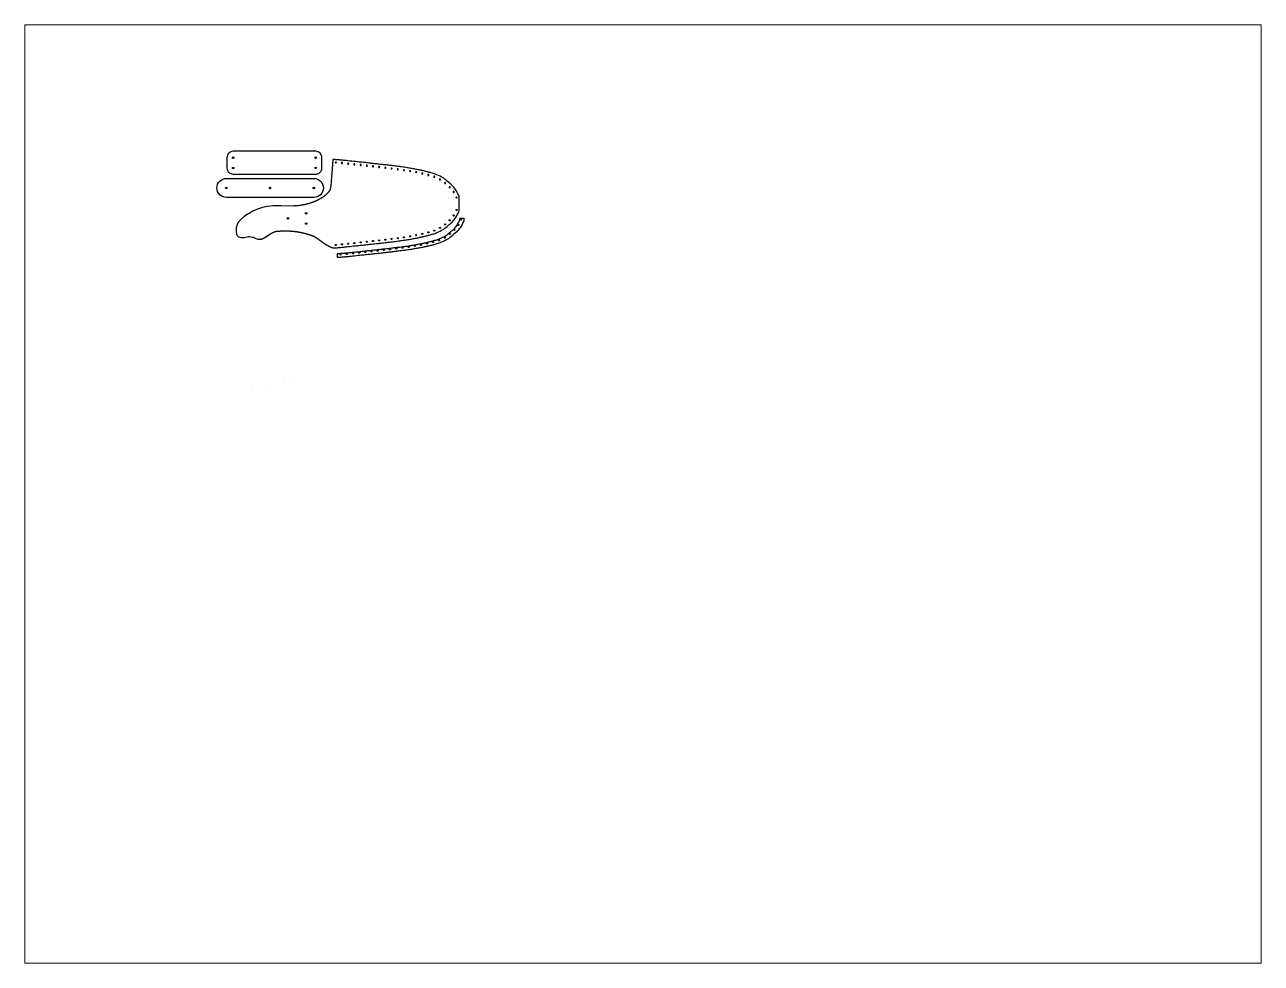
# Paper-space layout 'Лист1' of a CAD drawing. Header units: millimetres. Extents: x 26 to 231, y 20 to 176.
# The model-space entities are those that its viewports show. They can reach past a viewport. Long polylines and large blocks are cut down to what shows.
import ezdxf

# ---------------------------------------------------------------- set-up
doc = ezdxf.new("R2010")
doc.units = ezdxf.units.MM

# ---------------------------------------------------------------- blocks, each defined once
blk = doc.blocks.new('*U53')
at = {"color": 7, "true_color": 0xffffff}
blk.add_circle((0.2, 0), 0.75, dxfattribs=at)
blk = doc.blocks.new('*U54')
at = {"color": 0, "linetype": 'ByBlock', "lineweight": -2, "transparency": 16777216}
for p, rotation in [((3103.5, 1094.9), 66.02372229441319), ((3088.4, 1076), 40.25586915969259), ((3094.5, 1081.4), 42.6144092851621), ((3099.7, 1087.7), 58.3712167227024), ((3009.8, 1056), 6.510651446815292), ((3018, 1056.9), 6.834395522230122), ((3026.1, 1058), 7.264994385667197), ((3034.2, 1059.1), 8.653251262678898), ((3042.3, 1060.4), 9.695056436354331), ((3050.4, 1061.9), 11.12134844619146), ((3058.4, 1063.6), 13.28797674184608), ((3066.3, 1065.6), 15.12602669118849), ((3074.2, 1067.9), 20.48334177613979), ((3081.6, 1071.4), 27.88547071135803), ((2944.6, 1049.1), 3.791973826345949), ((2952.8, 1049.8), 5.845894925021966), ((2961, 1050.7), 5.990539837267176), ((2969.1, 1051.5), 6.012483020559229), ((2977.3, 1052.4), 5.963881569841319), ((2985.4, 1053.3), 6.397579617865098), ((2993.5, 1054.2), 6.280609022118468), ((3001.7, 1055.1), 6.406058718086825)]:
    blk.add_blockref('*U53', p, dxfattribs=dict(at, rotation=rotation))
blk = doc.blocks.new('*U58')
at = {"color": 7, "true_color": 0xffffff}
blk.add_circle((0.2, 0), 0.75, dxfattribs=at)
blk = doc.blocks.new('*U59')
at = {"color": 0, "linetype": 'ByBlock', "lineweight": -2, "transparency": 16777216}
for p, rotation in [((3103.5, 1094.9), 66.02372229441319), ((3088.4, 1076), 40.25586915969259), ((3094.5, 1081.4), 42.6144092851621), ((3099.7, 1087.7), 58.3712167227024), ((3009.8, 1056), 6.510651446815292), ((3018, 1056.9), 6.834395522230122), ((3026.1, 1058), 7.264994385667197), ((3034.2, 1059.1), 8.653251262678898), ((3042.3, 1060.4), 9.695056436354331), ((3050.4, 1061.9), 11.12134844619146), ((3058.4, 1063.6), 13.28797674184608), ((3066.3, 1065.6), 15.12602669118849), ((3074.2, 1067.9), 20.48334177613979), ((3081.6, 1071.4), 27.88547071135803), ((2944.6, 1049.1), 3.791973826345949), ((2952.8, 1049.8), 5.845894925021966), ((2961, 1050.7), 5.990539837267176), ((2969.1, 1051.5), 6.012483020559229), ((2977.3, 1052.4), 5.963881569841319), ((2985.4, 1053.3), 6.397579617865098), ((2993.5, 1054.2), 6.280609022118468), ((3001.7, 1055.1), 6.406058718086825)]:
    blk.add_blockref('*U58', p, dxfattribs=dict(at, rotation=rotation))
blk = doc.blocks.new('*U60')
at = {"color": 7, "true_color": 0xffffff}
blk.add_circle((0.2, 0), 0.75, dxfattribs=at)
blk = doc.blocks.new('*U61')
at = {"color": 0, "linetype": 'ByBlock', "lineweight": -2, "transparency": 16777216}
for p, rotation in [((3103.5, 1094.9), 66.02372229441319), ((3088.4, 1076), 40.25586915969259), ((3094.5, 1081.4), 42.6144092851621), ((3099.7, 1087.7), 58.3712167227024), ((3009.8, 1056), 6.510651446815292), ((3018, 1056.9), 6.834395522230122), ((3026.1, 1058), 7.264994385667197), ((3034.2, 1059.1), 8.653251262678898), ((3042.3, 1060.4), 9.695056436354331), ((3050.4, 1061.9), 11.12134844619146), ((3058.4, 1063.6), 13.28797674184608), ((3066.3, 1065.6), 15.12602669118849), ((3074.2, 1067.9), 20.48334177613979), ((3081.6, 1071.4), 27.88547071135803), ((2944.6, 1049.1), 3.791973826345949), ((2952.8, 1049.8), 5.845894925021966), ((2961, 1050.7), 5.990539837267176), ((2969.1, 1051.5), 6.012483020559229), ((2977.3, 1052.4), 5.963881569841319), ((2985.4, 1053.3), 6.397579617865098), ((2993.5, 1054.2), 6.280609022118468), ((3001.7, 1055.1), 6.406058718086825)]:
    blk.add_blockref('*U60', p, dxfattribs=dict(at, rotation=rotation))

msp = doc.modelspace()

# ---------------------------------------------------------------- linework, layer by layer
for points in [[(738.6, 2127.5), (847.1, 2127.5, 0.414214), (855.4, 2135.7), (855.4, 2149.2, 0.414214), (847.1, 2157.5), (738.6, 2157.5, 0.414214), (730.4, 2149.2), (730.4, 2135.7, 0.414214)], [(729.7, 2096.8, -1), (729.7, 2121.8), (844.7, 2121.8, -1), (844.7, 2096.8)], [(875.8, 2017.9), (875.7, 2023.2, 0.004864), (878.7, 2023.2, 0.010778), (879.9, 2023.3, 0.000263), (885.3, 2023.8, 0.004487), (885.5, 2023.8, 0.000321), (891, 2024.4, 0.000422), (895.2, 2024.8, 0.000116), (905, 2025.8, -0.000173), (911.6, 2026.5, -0.0005), (915.4, 2026.9, 0.00071), (918.1, 2027.2, 0.003144), (922, 2027.6, -0.002014), (928.2, 2028.3, -0.000395), (932.2, 2028.8, 0.000716), (934.4, 2029, 0.000211), (936.2, 2029.2, 0.000086), (940.5, 2029.7, 0.000344), (942.3, 2029.9, 0.000092), (948.9, 2030.7, 0.00187), (954.1, 2031.3, 0.001413), (961.1, 2032.1, 0.00462), (965.5, 2032.7, 0.002916), (972.6, 2033.8, 0.003757), (978, 2034.7, 0.003889), (983.2, 2035.7, 0.004542), (988.2, 2036.7, 0.005467), (992.4, 2037.6, 0.003438), (994.3, 2038, 0.00129), (999.5, 2039.3, 0.005512), (1001.2, 2039.8, 0.001962), (1006.3, 2041.2, 0.037577), (1010.5, 2042.8, 0.021748), (1018.2, 2046.7, 0.044245), (1020.5, 2048.3, 0.014287), (1029, 2055.7, 0.061421), (1032.5, 2059.9, 0.03524), (1036.6, 2067.2), (1036.6, 2069.6), (1041.8, 2069.6), (1041.8, 2066.1, -0.039809), (1036.9, 2057, -0.061421), (1032.5, 2051.8, -0.014287), (1023.8, 2044.2, -0.044245), (1020.7, 2042.1, -0.021748), (1012.6, 2038, -0.037577), (1007.7, 2036.2, -0.001962), (1002.6, 2034.7, -0.005512), (1000.8, 2034.2, -0.00129), (995.5, 2032.9, -0.003438), (993.5, 2032.5, -0.005467), (989.3, 2031.5, -0.004542), (984.2, 2030.5, -0.003889), (978.9, 2029.6, -0.003757), (973.4, 2028.6, -0.002916), (966.3, 2027.6, -0.00462), (961.7, 2026.9, -0.001413), (954.8, 2026.1, -0.00187), (949.5, 2025.4, -0.000092), (942.9, 2024.7, -0.000344), (941.1, 2024.5, -0.000086), (936.7, 2024, -0.000211), (935, 2023.8, -0.000716), (932.8, 2023.6, 0.000395), (928.7, 2023.1, 0.002014), (922.6, 2022.4, -0.003144), (918.7, 2022, -0.00071), (916, 2021.7, 0.0005), (912.1, 2021.3, 0.000173), (905.6, 2020.6, -0.000116), (895.7, 2019.6, -0.000422), (891.5, 2019.1, -0.000321), (886.1, 2018.6, -0.004487), (885.7, 2018.5, -0.000263), (880.3, 2018.1, -0.010778), (878.9, 2018, -0.004864)]]:
    msp.add_lwpolyline(points, format="xyb", close=True)
msp.add_lwpolyline([(869.6, 2030.6, 0.004864), (872.7, 2030.7, 0.010778), (874.1, 2030.7, 0.000263), (879.6, 2031.2, 0.004487), (879.9, 2031.2, 0.000321), (885.4, 2031.8, 0.000422), (889.5, 2032.2, 0.000116), (899.4, 2033.3, -0.000173), (905.9, 2033.9, -0.0005), (909.8, 2034.3, 0.00071), (912.5, 2034.6, 0.003144), (916.4, 2035.1, -0.002014), (922.6, 2035.8, -0.000395), (926.6, 2036.2, 0.000716), (928.8, 2036.4, 0.000211), (930.6, 2036.6, 0.000086), (934.9, 2037.1, 0.000344), (936.7, 2037.3, 0.000092), (943.3, 2038.1, 0.00187), (948.6, 2038.7, 0.001413), (955.5, 2039.6, 0.00462), (960.1, 2040.2, 0.002916), (967.3, 2041.3, 0.003757), (972.7, 2042.2, 0.003889), (978, 2043.2, 0.004542), (983.1, 2044.2, 0.005467), (987.4, 2045.1, 0.003438), (989.3, 2045.6, 0.00129), (994.6, 2046.9, 0.005512), (996.4, 2047.4, 0.001962), (1001.5, 2048.8, 0.037577), (1006.5, 2050.6, 0.021748), (1014.6, 2054.7, 0.044245), (1017.6, 2056.9, 0.014287), (1026.4, 2064.5, 0.061421), (1030.7, 2069.6, 0.039809), (1035.6, 2078.7), (1035.6, 2098.5, 0.039809), (1030.7, 2107.6, 0.061421), (1026.4, 2112.7, 0.014287), (1017.6, 2120.3, 0.044245), (1014.6, 2122.5, 0.021748), (1006.5, 2126.6, 0.037577), (1001.5, 2128.4, 0.001962), (996.4, 2129.8, 0.005512), (994.6, 2130.3, 0.00129), (989.3, 2131.6, 0.003438), (987.4, 2132.1, 0.005467), (983.1, 2133, 0.004542), (978, 2134, 0.003889), (972.7, 2135, 0.003757), (967.3, 2135.9, 0.002916), (960.1, 2137, 0.00462), (955.5, 2137.6, 0.001413), (948.6, 2138.5, 0.00187), (943.3, 2139.1, 0.000092), (936.7, 2139.9, 0.000344), (934.9, 2140.1, 0.000086), (930.6, 2140.5, 0.000211), (928.8, 2140.7, 0.000716), (926.6, 2141, -0.000395), (922.6, 2141.4, -0.002014), (916.4, 2142.1, 0.003144), (912.5, 2142.6, 0.00071), (909.8, 2142.8, -0.0005), (905.9, 2143.2, -0.000173), (899.4, 2143.9, 0.000116), (889.5, 2145, 0.000422), (885.4, 2145.4, 0.000321), (879.9, 2146, 0.004487), (879.6, 2146, 0.000263), (874.1, 2146.4, 0.010778), (872.7, 2146.5, 0.004864), (869.6, 2146.6), (868.8, 2134.2), (868.1, 2124.6), (867.6, 2117.6), (867.1, 2112.7), (866.6, 2109.6), (866.2, 2107.7), (865.9, 2106.6), (865.5, 2106), (865.2, 2105.5), (864.9, 2105), (864.5, 2104.6), (864.2, 2104.1), (863.9, 2103.7), (863.5, 2103.3), (863.2, 2102.9), (862.8, 2102.5), (862.4, 2102.2), (862.1, 2101.8), (861.7, 2101.4), (861.3, 2101), (860.9, 2100.7), (860.5, 2100.3), (860, 2099.9), (859.6, 2099.6), (859.2, 2099.2), (858.7, 2098.9), (858.3, 2098.5), (857.8, 2098.2), (857.3, 2097.8), (856.9, 2097.5), (856.4, 2097.2), (855.9, 2096.8), (855.4, 2096.5), (854.9, 2096.2), (854.4, 2095.9), (853.9, 2095.6), (853.3, 2095.3), (852.8, 2095), (852.3, 2094.7), (851.8, 2094.4), (851.2, 2094.1), (850.7, 2093.8), (850.1, 2093.5), (849.6, 2093.2), (849, 2093), (848.5, 2092.7), (847.9, 2092.4), (847.3, 2092.2), (846.8, 2091.9), (846.2, 2091.7), (845.6, 2091.4), (845.1, 2091.2), (844.5, 2091), (843.9, 2090.7), (843.3, 2090.5), (842.8, 2090.3), (842.2, 2090.1), (841.6, 2089.9), (841, 2089.7), (840.4, 2089.5), (839.9, 2089.3), (839.3, 2089.1), (838.7, 2088.9), (838.1, 2088.7), (837.5, 2088.6), (837, 2088.4), (836.4, 2088.3), (835.8, 2088.1), (835.2, 2088), (834.7, 2087.8), (834.1, 2087.7), (833.5, 2087.5), (832.9, 2087.4), (832.4, 2087.3), (831.8, 2087.2), (831.3, 2087.1), (830.7, 2087), (830.1, 2086.9), (829.6, 2086.8), (829, 2086.7), (828.5, 2086.6), (827.9, 2086.5), (827.4, 2086.4), (826.8, 2086.3), (826.3, 2086.2), (825.8, 2086.2), (825.2, 2086.1), (824.7, 2086), (824.2, 2086), (823.7, 2085.9), (823.1, 2085.9), (822.6, 2085.8), (822.1, 2085.8), (821.6, 2085.7), (821.1, 2085.7), (820.6, 2085.7), (820.1, 2085.6), (819.6, 2085.6), (819.1, 2085.6), (818.7, 2085.5), (818.3, 2085.5), (802.2, 2085.8), (797.5, 2085.8, 0.20342), (747.9, 2067.1, 0.196384), (742.7, 2057.1, 0.087875), (743.1, 2048.7, 0.30517), (747.2, 2044.6), (748.9, 2044.3, 0.107985), (757, 2045, -0.159428), (764, 2044.8), (764.9, 2044.5), (766.2, 2044), (767.6, 2043.4), (769.9, 2042.5, 0.153205), (775.5, 2042.2), (775.5, 2042.2), (775.5, 2042.2), (775.5, 2042.2), (775.6, 2042.2), (775.6, 2042.2), (775.6, 2042.2), (775.6, 2042.2), (775.7, 2042.2), (775.7, 2042.2), (775.7, 2042.2), (775.7, 2042.2), (775.8, 2042.2), (775.8, 2042.2), (775.8, 2042.2), (775.8, 2042.2), (775.9, 2042.2), (775.9, 2042.3), (775.9, 2042.3), (775.9, 2042.3), (776, 2042.3), (776, 2042.3), (776, 2042.3), (776, 2042.3), (776.1, 2042.3), (776.1, 2042.3), (776.1, 2042.3), (776.1, 2042.3), (776.2, 2042.3), (776.2, 2042.3), (776.2, 2042.3), (776.2, 2042.3), (776.2, 2042.3), (776.3, 2042.4), (776.3, 2042.4), (776.3, 2042.4), (776.3, 2042.4), (776.4, 2042.4), (776.4, 2042.4), (776.4, 2042.4), (776.4, 2042.4), (776.5, 2042.4), (776.5, 2042.4), (776.5, 2042.4), (776.5, 2042.4), (776.6, 2042.4), (776.6, 2042.4), (776.6, 2042.5), (776.6, 2042.5), (776.7, 2042.5), (776.7, 2042.5), (776.7, 2042.5), (776.7, 2042.5), (776.8, 2042.5), (776.8, 2042.5), (776.8, 2042.5), (776.8, 2042.5), (776.9, 2042.5), (776.9, 2042.5), (776.9, 2042.6), (776.9, 2042.6), (777, 2042.6), (777, 2042.6), (777, 2042.6), (777, 2042.6), (777.1, 2042.6), (777.1, 2042.6), (777.1, 2042.6), (777.1, 2042.6), (777.2, 2042.6), (777.2, 2042.7), (777.2, 2042.7), (777.2, 2042.7), (777.3, 2042.7), (777.3, 2042.7), (777.3, 2042.7), (777.3, 2042.7), (777.4, 2042.7), (777.4, 2042.7), (777.4, 2042.7), (777.4, 2042.8), (777.5, 2042.8), (777.5, 2042.8), (777.5, 2042.8), (777.5, 2042.8), (777.6, 2042.8), (777.6, 2042.8), (777.6, 2042.8), (777.6, 2042.8), (777.7, 2042.9), (777.7, 2042.9), (777.7, 2042.9), (777.8, 2042.9), (777.8, 2042.9), (777.8, 2042.9), (777.8, 2042.9), (777.9, 2042.9), (777.9, 2043), (777.9, 2043), (777.9, 2043), (778, 2043), (778, 2043), (778, 2043), (778.1, 2043), (778.1, 2043), (778.1, 2043.1), (778.1, 2043.1), (778.2, 2043.1), (778.2, 2043.1), (778.2, 2043.1), (778.3, 2043.1), (778.3, 2043.1), (778.3, 2043.2), (778.3, 2043.2), (778.4, 2043.2), (778.4, 2043.2), (778.4, 2043.2), (778.5, 2043.2), (778.5, 2043.2), (778.5, 2043.3), (778.6, 2043.3), (778.6, 2043.3), (778.6, 2043.3), (778.7, 2043.3), (778.7, 2043.3), (778.7, 2043.4), (778.8, 2043.4), (778.8, 2043.4), (778.8, 2043.4), (778.8, 2043.4), (778.9, 2043.4), (778.9, 2043.5), (778.9, 2043.5), (779, 2043.5), (779, 2043.5), (779, 2043.5), (779.1, 2043.5), (779.1, 2043.6), (779.1, 2043.6), (779.2, 2043.6), (779.2, 2043.6), (779.2, 2043.6), (779.3, 2043.7), (779.3, 2043.7), (779.3, 2043.7), (779.4, 2043.7), (779.4, 2043.7), (779.4, 2043.7), (779.5, 2043.8), (779.5, 2043.8), (779.5, 2043.8), (779.6, 2043.8), (779.6, 2043.8), (779.6, 2043.9), (779.7, 2043.9), (779.7, 2043.9), (779.7, 2043.9), (779.8, 2043.9), (779.8, 2043.9), (779.9, 2044), (779.9, 2044), (779.9, 2044), (780, 2044), (780, 2044), (780, 2044.1), (780.1, 2044.1), (780.1, 2044.1), (780.1, 2044.1), (780.2, 2044.1), (780.2, 2044.2), (780.2, 2044.2), (780.3, 2044.2), (780.3, 2044.2), (780.3, 2044.2), (780.4, 2044.3), (780.4, 2044.3), (780.4, 2044.3), (780.5, 2044.3), (780.5, 2044.3), (780.5, 2044.3), (780.6, 2044.4), (780.6, 2044.4), (780.6, 2044.4), (780.7, 2044.4), (780.7, 2044.4), (780.7, 2044.5), (780.8, 2044.5), (780.8, 2044.5), (780.8, 2044.5), (780.9, 2044.5), (780.9, 2044.6), (780.9, 2044.6), (781, 2044.6), (781, 2044.6), (781, 2044.6), (781.1, 2044.6), (781.1, 2044.7), (781.1, 2044.7), (781.2, 2044.7), (781.2, 2044.7), (781.2, 2044.7), (781.3, 2044.8), (781.3, 2044.8), (781.3, 2044.8), (781.4, 2044.8), (781.4, 2044.8), (781.4, 2044.9), (781.5, 2044.9), (781.5, 2044.9), (781.5, 2044.9), (781.6, 2044.9), (781.6, 2045), (781.6, 2045), (781.7, 2045), (781.7, 2045), (781.8, 2045), (781.8, 2045.1), (781.8, 2045.1), (781.9, 2045.1), (781.9, 2045.1), (781.9, 2045.1), (782, 2045.2), (782, 2045.2), (782, 2045.2), (782.1, 2045.2), (782.1, 2045.2), (782.1, 2045.3), (782.2, 2045.3), (782.2, 2045.3), (782.2, 2045.3), (782.3, 2045.3), (782.3, 2045.4), (782.3, 2045.4), (782.4, 2045.4), (782.4, 2045.4), (782.5, 2045.5), (782.5, 2045.5), (782.5, 2045.5), (782.6, 2045.5), (782.6, 2045.6), (782.6, 2045.6), (782.7, 2045.6), (782.7, 2045.6), (782.7, 2045.7), (782.8, 2045.7), (782.8, 2045.7), (782.9, 2045.7), (782.9, 2045.8), (782.9, 2045.8), (783, 2045.8), (783, 2045.8), (783.1, 2045.9), (783.1, 2045.9), (783.1, 2045.9), (783.2, 2045.9), (783.2, 2046), (783.3, 2046), (783.3, 2046), (783.3, 2046), (783.4, 2046.1), (783.4, 2046.1), (783.5, 2046.1), (783.5, 2046.2), (783.5, 2046.2), (783.6, 2046.2), (783.6, 2046.2), (783.7, 2046.3), (783.7, 2046.3), (783.7, 2046.3), (783.8, 2046.4), (783.8, 2046.4), (783.9, 2046.4), (783.9, 2046.4), (783.9, 2046.5), (784, 2046.5), (784, 2046.5), (784.1, 2046.6), (784.1, 2046.6), (784.2, 2046.6), (784.2, 2046.7), (784.2, 2046.7), (784.3, 2046.7), (784.3, 2046.7), (784.4, 2046.8), (784.4, 2046.8), (784.5, 2046.8), (784.5, 2046.9), (784.5, 2046.9), (784.6, 2046.9), (784.6, 2047), (784.7, 2047), (784.7, 2047), (784.8, 2047.1), (784.8, 2047.1), (784.8, 2047.1), (784.9, 2047.1), (784.9, 2047.2), (785, 2047.2), (785, 2047.2), (785.1, 2047.3), (785.1, 2047.3), (785.2, 2047.3), (785.2, 2047.4), (785.2, 2047.4), (785.3, 2047.4), (785.3, 2047.5), (785.4, 2047.5), (785.4, 2047.5), (785.5, 2047.6), (785.5, 2047.6), (785.6, 2047.6), (785.6, 2047.7), (785.6, 2047.7), (785.7, 2047.7), (785.7, 2047.8), (785.8, 2047.8), (785.8, 2047.8), (785.9, 2047.8), (785.9, 2047.9), (786, 2047.9), (786, 2047.9), (786.1, 2048), (786.1, 2048), (786.1, 2048), (786.2, 2048.1), (786.2, 2048.1), (786.3, 2048.1), (786.3, 2048.2), (786.4, 2048.2), (786.4, 2048.2), (786.5, 2048.3), (786.5, 2048.3), (786.6, 2048.3), (786.6, 2048.4), (786.7, 2048.4), (786.7, 2048.4), (786.7, 2048.5), (786.8, 2048.5), (786.8, 2048.5), (786.9, 2048.5), (786.9, 2048.6), (787, 2048.6), (787, 2048.6), (787.1, 2048.7), (787.1, 2048.7), (787.2, 2048.7), (787.2, 2048.8), (787.3, 2048.8), (787.3, 2048.8), (787.4, 2048.9), (787.4, 2048.9), (787.5, 2048.9), (787.5, 2049), (787.6, 2049), (787.6, 2049), (787.7, 2049.1), (787.7, 2049.1), (787.8, 2049.1), (787.8, 2049.1), (787.9, 2049.2), (787.9, 2049.2), (788, 2049.2), (788, 2049.3), (788.1, 2049.3), (788.1, 2049.3), (788.2, 2049.4), (788.2, 2049.4), (788.3, 2049.4), (788.3, 2049.5), (788.4, 2049.5), (788.4, 2049.5), (788.5, 2049.6), (788.5, 2049.6), (788.6, 2049.6), (788.6, 2049.6), (788.7, 2049.7), (788.7, 2049.7), (788.8, 2049.7), (788.8, 2049.8), (788.9, 2049.8), (788.9, 2049.8), (789, 2049.9), (789.1, 2049.9), (789.1, 2049.9), (789.2, 2050), (789.2, 2050), (789.3, 2050), (789.3, 2050), (789.4, 2050.1), (789.4, 2050.1), (789.5, 2050.1), (789.5, 2050.2), (789.6, 2050.2), (789.7, 2050.2), (789.7, 2050.3), (789.8, 2050.3), (789.8, 2050.3), (789.9, 2050.3), (789.9, 2050.4), (790, 2050.4), (790, 2050.4), (790.1, 2050.5), (790.2, 2050.5), (790.2, 2050.5), (790.3, 2050.5), (790.3, 2050.6), (790.4, 2050.6), (790.4, 2050.6), (790.5, 2050.7), (790.5, 2050.7), (790.6, 2050.7), (790.7, 2050.7), (790.7, 2050.8), (790.8, 2050.8), (790.8, 2050.8), (790.9, 2050.8), (790.9, 2050.9), (791, 2050.9), (791, 2050.9), (791.1, 2050.9), (791.2, 2051), (791.2, 2051), (791.3, 2051), (791.3, 2051), (791.4, 2051.1), (791.4, 2051.1), (791.5, 2051.1), (791.5, 2051.1), (791.6, 2051.2), (791.6, 2051.2), (791.7, 2051.2), (791.8, 2051.2), (791.8, 2051.3), (791.9, 2051.3), (791.9, 2051.3), (792, 2051.3), (792, 2051.4), (792.1, 2051.4), (792.1, 2051.4), (792.2, 2051.4), (792.2, 2051.4), (792.3, 2051.5), (792.3, 2051.5), (792.4, 2051.5), (792.5, 2051.5), (792.5, 2051.5), (792.6, 2051.6), (792.6, 2051.6), (792.7, 2051.6), (792.7, 2051.6), (792.8, 2051.6), (792.8, 2051.7), (792.9, 2051.7), (792.9, 2051.7), (793, 2051.7), (793, 2051.7), (793.1, 2051.7), (793.1, 2051.8), (793.2, 2051.8), (793.2, 2051.8), (793.3, 2051.8), (793.3, 2051.8), (793.4, 2051.8), (793.4, 2051.9), (793.5, 2051.9), (793.5, 2051.9), (793.6, 2051.9), (793.6, 2051.9), (793.7, 2051.9), (793.7, 2051.9), (793.8, 2052), (793.8, 2052), (793.9, 2052), (793.9, 2052), (794, 2052), (794, 2052), (794.1, 2052), (794.1, 2052.1), (794.2, 2052.1), (794.2, 2052.1), (794.3, 2052.1), (794.3, 2052.1), (794.4, 2052.1), (794.4, 2052.1), (794.5, 2052.1), (794.5, 2052.2), (794.6, 2052.2), (794.6, 2052.2), (794.7, 2052.2), (794.7, 2052.2), (794.8, 2052.2), (794.8, 2052.2), (794.9, 2052.2), (794.9, 2052.2), (795, 2052.2), (795, 2052.3), (795.1, 2052.3), (795.1, 2052.3), (795.2, 2052.3), (795.2, 2052.3), (795.3, 2052.3), (795.3, 2052.3), (795.4, 2052.3), (795.4, 2052.3), (795.5, 2052.3), (795.5, 2052.3), (795.6, 2052.3), (795.6, 2052.4), (795.7, 2052.4), (795.7, 2052.4), (795.7, 2052.4), (795.8, 2052.4), (795.8, 2052.4), (795.9, 2052.4), (795.9, 2052.4), (796, 2052.4), (796, 2052.4), (796.1, 2052.4), (796.1, 2052.4), (796.2, 2052.4), (796.2, 2052.4), (796.3, 2052.4), (796.4, 2052.5), (796.4, 2052.5), (796.5, 2052.5), (796.5, 2052.5), (796.6, 2052.5), (796.6, 2052.5), (796.7, 2052.5), (796.7, 2052.5), (796.8, 2052.5), (796.8, 2052.5), (796.9, 2052.5), (796.9, 2052.5), (797, 2052.5), (797.1, 2052.5), (797.1, 2052.5), (797.2, 2052.5), (797.2, 2052.5), (797.3, 2052.5), (797.4, 2052.5), (797.4, 2052.5), (797.5, 2052.6), (797.5, 2052.6), (797.6, 2052.6), (797.7, 2052.6), (797.7, 2052.6), (797.8, 2052.6), (797.9, 2052.6), (797.9, 2052.6), (798, 2052.6), (798.1, 2052.6), (798.1, 2052.6), (798.2, 2052.6), (798.3, 2052.6), (798.4, 2052.6), (798.4, 2052.6), (798.5, 2052.6), (798.6, 2052.6), (798.6, 2052.6), (798.7, 2052.6), (798.8, 2052.6), (798.9, 2052.6), (799, 2052.7), (799, 2052.7), (799.1, 2052.7), (799.2, 2052.7), (799.3, 2052.7), (799.4, 2052.7), (799.5, 2052.7), (799.5, 2052.7), (799.6, 2052.7), (799.7, 2052.7), (799.8, 2052.7), (799.9, 2052.7), (800, 2052.7), (800.1, 2052.7), (800.2, 2052.7), (800.3, 2052.7), (800.4, 2052.7), (800.5, 2052.7), (800.6, 2052.7), (800.7, 2052.8), (800.8, 2052.8), (800.9, 2052.8), (801, 2052.8), (801.1, 2052.8), (801.2, 2052.8), (801.3, 2052.8), (801.4, 2052.8), (801.5, 2052.8), (801.7, 2052.8), (801.8, 2052.8), (801.9, 2052.8), (802, 2052.8), (802.1, 2052.8), (802.3, 2052.8), (802.4, 2052.8), (802.5, 2052.8), (802.6, 2052.8), (802.8, 2052.8), (802.9, 2052.9), (803, 2052.9), (803.2, 2052.9), (803.3, 2052.9), (803.4, 2052.9), (803.6, 2052.9), (803.7, 2052.9), (803.9, 2052.9), (804, 2052.9), (804.2, 2052.9), (804.3, 2052.9), (804.5, 2052.9), (804.6, 2052.9), (804.8, 2052.9), (804.9, 2052.9), (805.1, 2052.9), (805.3, 2052.9), (805.4, 2052.9), (805.6, 2052.9), (805.8, 2052.9), (805.9, 2052.9), (806.1, 2052.9), (806.3, 2052.9), (806.5, 2052.9), (806.6, 2052.9), (806.8, 2052.9), (807, 2052.9), (807.2, 2052.9), (807.4, 2052.9), (807.6, 2052.9), (807.8, 2052.9), (807.9, 2052.9), (808.1, 2052.9), (808.3, 2052.9), (808.5, 2052.9), (808.7, 2052.9), (809, 2052.9), (809.2, 2052.9), (809.4, 2052.9), (809.6, 2052.9), (809.8, 2052.9), (810, 2052.9), (810.2, 2052.9), (810.5, 2052.9), (810.7, 2052.9), (810.9, 2052.9), (811.1, 2052.9), (811.4, 2052.9), (811.6, 2052.8), (811.8, 2052.8), (812.1, 2052.8), (812.3, 2052.8), (812.5, 2052.8), (812.8, 2052.8), (813, 2052.8), (813.3, 2052.8), (813.5, 2052.8), (813.7, 2052.7), (814, 2052.7), (814.2, 2052.7), (814.5, 2052.7), (814.8, 2052.7), (815, 2052.7), (815.3, 2052.6), (815.5, 2052.6), (815.8, 2052.6), (816.1, 2052.6), (816.3, 2052.6), (816.6, 2052.5), (816.9, 2052.5), (817.1, 2052.5), (817.4, 2052.5), (817.7, 2052.4), (817.9, 2052.4), (818.2, 2052.4), (818.5, 2052.3), (818.8, 2052.3), (819.1, 2052.3), (819.3, 2052.2), (819.6, 2052.2), (819.9, 2052.2), (820.2, 2052.1), (820.5, 2052.1), (820.8, 2052.1), (821.1, 2052), (821.4, 2052), (821.7, 2051.9), (822, 2051.9), (822.3, 2051.9), (822.6, 2051.8), (822.9, 2051.8), (823.2, 2051.7), (823.5, 2051.7), (823.8, 2051.6), (824.1, 2051.6), (824.4, 2051.5), (824.7, 2051.5), (825, 2051.4), (825.3, 2051.3), (825.6, 2051.3), (825.9, 2051.2), (826.2, 2051.2), (826.5, 2051.1), (826.9, 2051), (827.2, 2051), (827.5, 2050.9), (827.8, 2050.8), (828.1, 2050.8), (828.4, 2050.7), (828.7, 2050.6), (829, 2050.6), (829.4, 2050.5), (829.7, 2050.4), (830, 2050.4), (830.3, 2050.3), (830.6, 2050.2), (830.9, 2050.1), (831.2, 2050.1), (831.5, 2050), (831.8, 2049.9), (832.1, 2049.8), (832.4, 2049.8), (832.8, 2049.7), (833.1, 2049.6), (833.4, 2049.5), (833.7, 2049.5), (834, 2049.4), (834.3, 2049.3), (834.5, 2049.2), (834.8, 2049.1), (835.1, 2049.1), (835.4, 2049), (835.7, 2048.9), (836, 2048.8), (836.3, 2048.7), (836.6, 2048.6), (836.8, 2048.6), (837.1, 2048.5), (837.4, 2048.4), (837.7, 2048.3), (837.9, 2048.2), (838.2, 2048.1), (838.5, 2048.1), (838.7, 2048), (839, 2047.9), (839.2, 2047.8), (839.5, 2047.7), (839.8, 2047.6), (840, 2047.6), (840.2, 2047.5), (840.5, 2047.4), (840.7, 2047.3), (840.9, 2047.2), (841.2, 2047.2), (841.4, 2047.1), (841.6, 2047), (841.8, 2046.9), (842.1, 2046.8), (842.3, 2046.7), (842.5, 2046.7), (842.7, 2046.6), (842.9, 2046.5), (843.1, 2046.4), (843.3, 2046.3), (843.5, 2046.3), (843.7, 2046.2), (843.8, 2046.1), (844, 2046), (844.2, 2045.9), (844.4, 2045.9), (844.6, 2045.8), (844.7, 2045.7), (844.9, 2045.6), (845.1, 2045.5), (845.2, 2045.5), (845.4, 2045.4), (845.6, 2045.3), (845.7, 2045.2), (845.9, 2045.1), (846, 2045), (846.2, 2044.9), (846.4, 2044.9), (846.5, 2044.8), (846.7, 2044.7), (846.8, 2044.6), (847, 2044.5), (847.1, 2044.4), (847.3, 2044.3), (847.4, 2044.2), (847.6, 2044.1), (847.7, 2044), (847.9, 2043.9), (848, 2043.8), (848.2, 2043.7), (848.3, 2043.6), (848.5, 2043.5), (848.6, 2043.4), (848.8, 2043.3), (848.9, 2043.2), (849.1, 2043.1), (849.2, 2043), (849.4, 2042.9), (849.5, 2042.8), (849.7, 2042.7), (849.9, 2042.6), (850, 2042.5), (850.2, 2042.3), (850.3, 2042.2), (850.5, 2042.1), (850.7, 2042), (850.8, 2041.9), (851, 2041.7), (851.2, 2041.6), (851.3, 2041.5), (851.5, 2041.3), (851.7, 2041.2), (851.9, 2041.1), (852.1, 2040.9), (852.3, 2040.8), (852.4, 2040.6), (852.6, 2040.5), (852.8, 2040.4), (853, 2040.2), (853.2, 2040.1), (853.4, 2039.9), (853.6, 2039.7), (853.8, 2039.6), (854.1, 2039.4), (854.3, 2039.3), (854.5, 2039.1), (854.7, 2039), (854.9, 2038.8), (855.2, 2038.6), (855.4, 2038.5), (855.6, 2038.3), (855.9, 2038.1), (856.1, 2038), (856.3, 2037.8), (856.6, 2037.6), (856.8, 2037.4), (857.1, 2037.3), (857.3, 2037.1), (857.6, 2036.9), (857.8, 2036.8), (858.1, 2036.6), (858.3, 2036.4), (858.6, 2036.2), (858.8, 2036.1), (859.1, 2035.9), (859.4, 2035.7), (859.6, 2035.5), (859.9, 2035.4), (860.2, 2035.2), (860.5, 2035), (860.7, 2034.9), (861, 2034.7), (861.3, 2034.5), (861.6, 2034.3), (861.9, 2034.2), (862.2, 2034), (862.5, 2033.8), (862.8, 2033.7), (863.1, 2033.5), (863.4, 2033.3), (863.7, 2033.2), (864, 2033), (864.4, 2032.8), (864.8, 2032.6), (865.1, 2032.4), (865.6, 2032.2), (866.1, 2032), (866.6, 2031.8), (867.2, 2031.5), (867.9, 2031.2), (868.7, 2030.9), (869.6, 2030.5)], format="xyb")
msp.add_lwpolyline([(758.7, 2075.5), (758.7, 2075.5), (758.7, 2075.5), (758.6, 2075.4), (758.6, 2075.4), (758.6, 2075.4), (758.5, 2075.4), (758.5, 2075.4), (758.5, 2075.3), (758.4, 2075.3), (758.4, 2075.3), (758.4, 2075.3), (758.3, 2075.3), (758.3, 2075.2), (758.3, 2075.2), (758.2, 2075.2), (758.2, 2075.2), (758.2, 2075.2), (758.1, 2075.1), (758.1, 2075.1), (758.1, 2075.1), (758, 2075.1), (758, 2075.1), (758, 2075.1), (757.9, 2075), (757.9, 2075), (757.9, 2075), (757.8, 2075), (757.8, 2075), (757.8, 2074.9), (757.7, 2074.9), (757.7, 2074.9), (757.7, 2074.9), (757.6, 2074.8), (757.6, 2074.8), (757.6, 2074.8), (757.5, 2074.8), (757.5, 2074.8), (757.4, 2074.7), (757.4, 2074.7), (757.4, 2074.7), (757.3, 2074.7), (757.3, 2074.7), (757.3, 2074.6), (757.2, 2074.6), (757.2, 2074.6), (757.2, 2074.6), (757.1, 2074.6), (757.1, 2074.5), (757.1, 2074.5), (757, 2074.5), (757, 2074.5), (757, 2074.5), (756.9, 2074.4), (756.9, 2074.4), (756.9, 2074.4), (756.8, 2074.4), (756.8, 2074.3), (756.8, 2074.3), (756.7, 2074.3), (756.7, 2074.3), (756.7, 2074.3), (756.6, 2074.2), (756.6, 2074.2), (756.6, 2074.2), (756.5, 2074.2), (756.5, 2074.2), (756.5, 2074.1), (756.4, 2074.1), (756.4, 2074.1), (756.4, 2074.1), (756.3, 2074), (756.3, 2074), (756.3, 2074), (756.2, 2074), (756.2, 2074), (756.2, 2073.9), (756.1, 2073.9), (756.1, 2073.9), (756.1, 2073.9), (756, 2073.9), (756, 2073.8), (756, 2073.8), (755.9, 2073.8), (755.9, 2073.8), (755.9, 2073.7), (755.8, 2073.7), (755.8, 2073.7), (755.8, 2073.7), (755.7, 2073.7), (755.7, 2073.6), (755.7, 2073.6), (755.6, 2073.6), (755.6, 2073.6), (755.6, 2073.6), (755.5, 2073.5), (755.5, 2073.5), (755.5, 2073.5), (755.4, 2073.5), (755.4, 2073.4), (755.4, 2073.4), (755.3, 2073.4), (755.3, 2073.4), (755.3, 2073.3), (755.3, 2073.3), (755.2, 2073.3), (755.2, 2073.3), (755.2, 2073.3), (755.1, 2073.2), (755.1, 2073.2), (755.1, 2073.2), (755, 2073.2), (755, 2073.1), (755, 2073.1), (754.9, 2073.1), (754.9, 2073.1), (754.9, 2073), (754.8, 2073), (754.8, 2073), (754.8, 2073), (754.8, 2073), (754.7, 2072.9), (754.7, 2072.9), (754.7, 2072.9), (754.6, 2072.9), (754.6, 2072.8), (754.6, 2072.8), (754.5, 2072.8), (754.5, 2072.8), (754.5, 2072.7), (754.4, 2072.7), (754.4, 2072.7), (754.4, 2072.7), (754.3, 2072.6), (754.3, 2072.6), (754.3, 2072.6), (754.3, 2072.6), (754.2, 2072.5), (754.2, 2072.5), (754.2, 2072.5), (754.1, 2072.5), (754.1, 2072.4), (754.1, 2072.4), (754, 2072.4), (754, 2072.4), (754, 2072.3), (753.9, 2072.3), (753.9, 2072.3), (753.9, 2072.2), (753.8, 2072.2), (753.8, 2072.2), (753.8, 2072.2), (753.8, 2072.1), (753.7, 2072.1), (753.7, 2072.1), (753.7, 2072.1), (753.6, 2072), (753.6, 2072), (753.6, 2072), (753.5, 2072), (753.5, 2071.9), (753.5, 2071.9), (753.4, 2071.9), (753.4, 2071.8), (753.4, 2071.8), (753.4, 2071.8), (753.3, 2071.8), (753.3, 2071.7), (753.3, 2071.7), (753.2, 2071.7), (753.2, 2071.7), (753.2, 2071.6), (753.1, 2071.6), (753.1, 2071.6), (753.1, 2071.5), (753, 2071.5), (753, 2071.5), (753, 2071.5), (753, 2071.4), (752.9, 2071.4)])
for points in [[(788.4, 2049.9), (788.4, 2049.9)], [(804.9, 1859.5), (804.9, 1859.5)], [(812.2, 1860), (812.2, 1860)], [(763.6, 1851.6), (763.6, 1851.6)], [(781.9, 1848.7), (781.9, 1848.7)]]:
    msp.add_lwpolyline(points, close=True)
for centre in [(738.6, 2149.2), (847.1, 2149.2), (738.6, 2135.7), (847.1, 2135.7), (729.7, 2109.3), (787.2, 2109.3), (844.7, 2109.3), (810.8, 2069.3), (834.6, 2076), (834.6, 2062.5)]:
    msp.add_circle(centre, 1)

# ---------------------------------------------------------------- block references
at = {"xscale": -1, "rotation": 180}
msp.add_blockref('*U59', (-2071.3, 3191.9), dxfattribs=at)
for name, p in [('*U54', (-2071.3, 985.3)), ('*U61', (-2065.1, 972.7))]:
    msp.add_blockref(name, p)

psp = doc.layouts.new('Лист1')

# ---------------------------------------------------------------- viewports
at = {"layer": '0'}
psp.add_viewport(center=(128.5, 97.5), size=(205.6, 156), view_center_point=(1277.45, 1707.05), view_height=1233.5738, dxfattribs=at)

doc.saveas('drawing.dxf')
